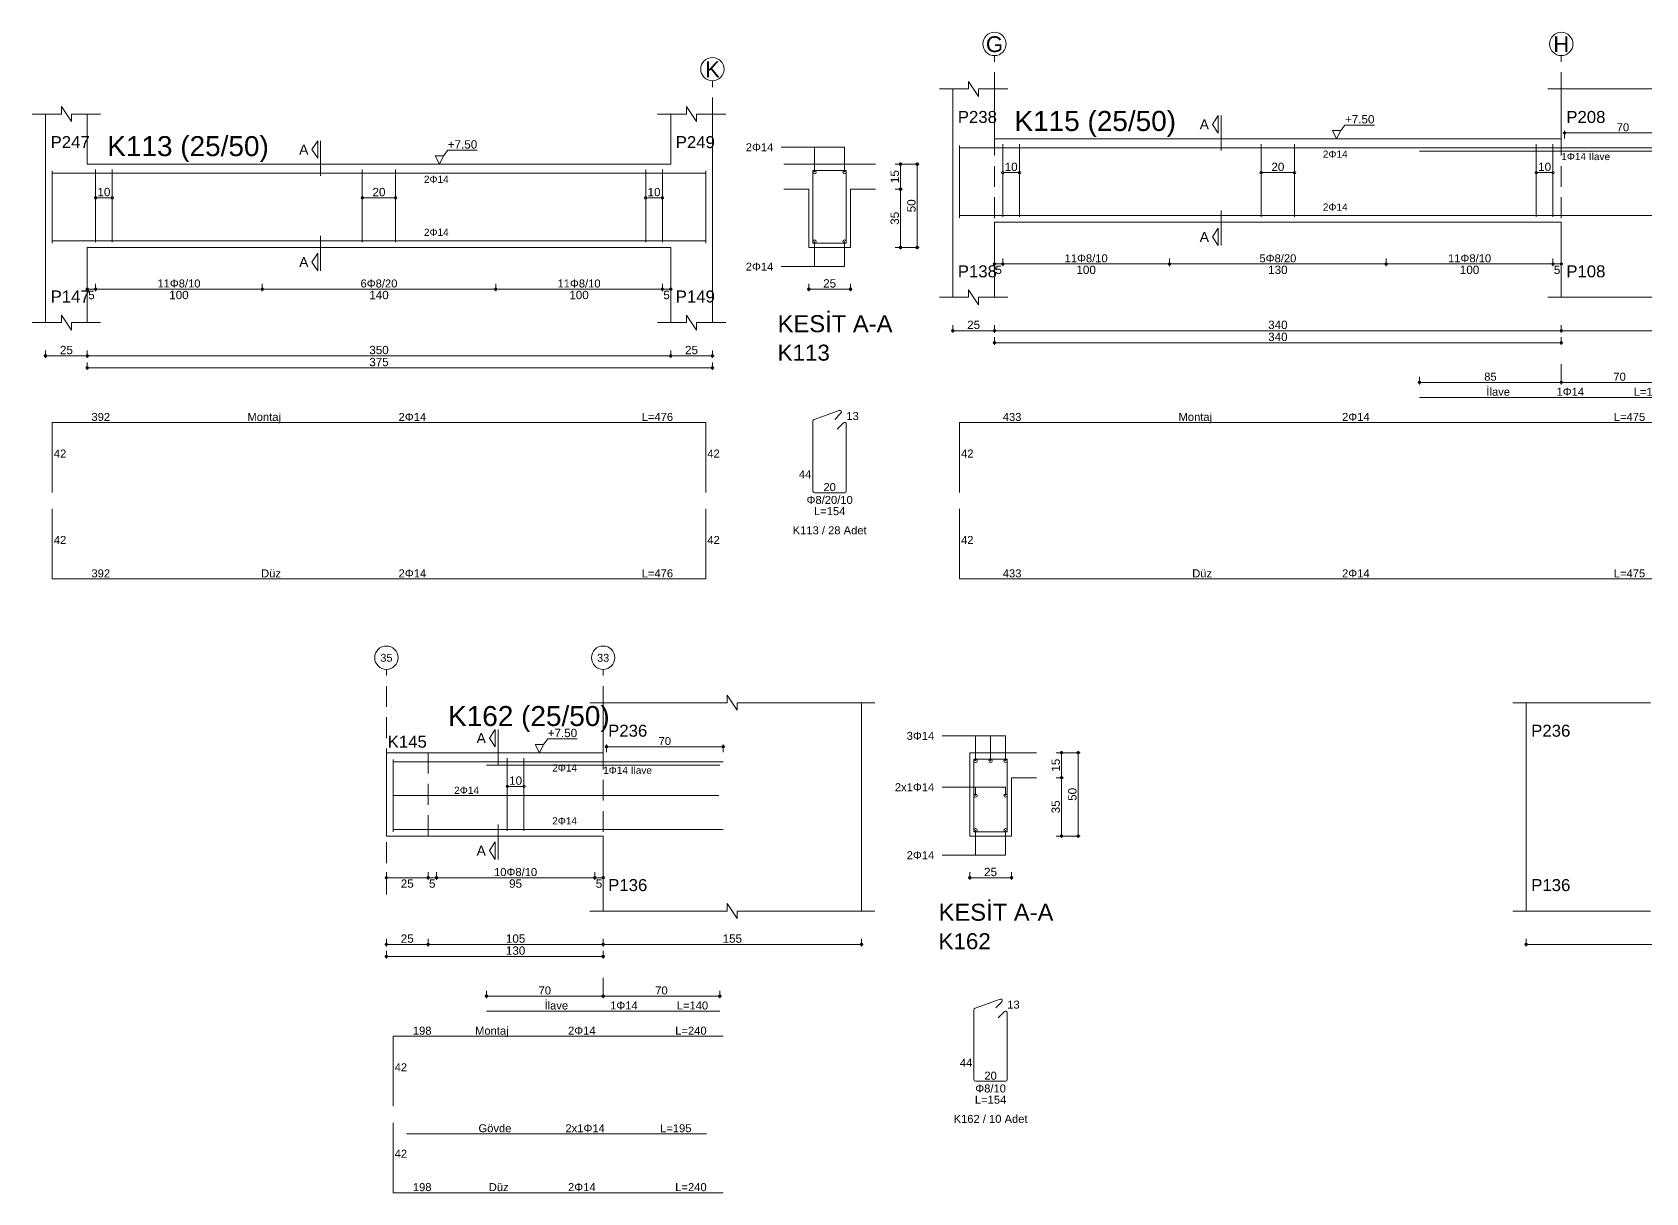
# Model space of a CAD drawing. Header units: millimetres. Extents: x 23801 to 80069, y 9628 to 14137.
# Drawn here: x 51140 to 52592, y 13042 to 14086 of the extents above; entities that cross this region are included whole.
import ezdxf

# ---------------------------------------------------------------- set-up
doc = ezdxf.new("R2010")
doc.units = ezdxf.units.MM
doc.linetypes.add('DASHDOT2', pattern=[12.7, 6.35, -3.175, 0, -3.175])
doc.linetypes.add('DASHED4', pattern=[18.75, 12.5, -6.25])
doc.layers.add('aks', color=251, linetype='DASHDOT2', lineweight=35)
for name, color, linetype in [('Donatı Topl. Uzun. Yazısı', 7, 'Continuous'), ('Donatı Uz. Yazısı', 7, 'Continuous'), ('Donatı Yazısı', 7, 'Continuous'), ('Donatı Çizgisi', 7, 'Continuous'), ('Kiriş', 7, 'Continuous'), ('Standart', 7, 'Continuous'), ('Ölçülendirme', 7, 'Continuous')]:
    doc.layers.add(name, color=color, linetype=linetype)
doc.styles.add('arial_1_18', font='arial.ttf', dxfattribs={"height": 0.2})

# ---------------------------------------------------------------- blocks, each defined once
blk = doc.blocks.new('IDE475Entity7391')
at = {"layer": 'aks', "color": 30, "linetype": 'DASHED4', "lineweight": 5}
blk.add_lwpolyline([(4873.82, 2001.7), (4873.82, 2136.7)], dxfattribs=at)
at = {"layer": 'aks', "color": 1, "linetype": 'Continuous', "lineweight": 5}
blk.add_circle((4873.82, 2143.7), 7, dxfattribs=at)
at = {"layer": 'Donatı Çizgisi', "color": 5, "linetype": 'Continuous', "lineweight": 5}
for points in [[(4477.82, 2039.3), (4477.82, 2082.7)], [(4477.82, 2081.3), (4869.82, 2081.3)], [(4503.82, 2039.9), (4503.82, 2083.5)], [(4513.82, 2039.9), (4513.82, 2083.5)], [(4663.82, 2039.9), (4663.82, 2083.5)], [(4683.82, 2039.9), (4683.82, 2083.5)], [(4833.82, 2039.9), (4833.82, 2083.5)], [(4843.82, 2039.9), (4843.82, 2083.5)], [(4869.82, 2039.3), (4869.82, 2082.7)], [(4934.15, 2039.2), (4934.15, 2082.8)], [(4934.15, 2082.8), (4954.15, 2082.8)], [(4954.15, 2039.2), (4954.15, 2082.8)], [(4477.82, 2040.7), (4869.82, 2040.7)], [(4934.15, 2039.2), (4954.15, 2039.2)], [(4934.82, 1933.44), (4949.83, 1938.91)], [(4947.26, 1933.59), (4950.9, 1937.23)], [(4477.82, 1889.7), (4477.82, 1931.7)], [(4477.82, 1931.7), (4869.82, 1931.7)], [(4869.82, 1889.7), (4869.82, 1931.7)], [(4934.15, 1890.62), (4934.15, 1932.49)], [(4948.64, 1927.68), (4952.41, 1931.46)], [(4954.15, 1890.62), (4954.15, 1930.74)], [(4935.17, 1889.6), (4953.13, 1889.6)], [(4477.82, 1837.85), (4477.82, 1879.85)], [(4869.82, 1837.85), (4869.82, 1879.85)], [(4477.82, 1837.85), (4869.82, 1837.85)]]:
    blk.add_lwpolyline(points, dxfattribs=at)
for centre in [(4935.15, 2081.8), (4953.15, 2081.8), (4935.15, 2040.2), (4953.15, 2040.2)]:
    blk.add_circle(centre, 1, dxfattribs=at)
for centre, start, end in [((4950.18, 1937.95), 315, 110), ((4935.17, 1932.49), 110, 180), ((4953.13, 1930.74), 0, 135), ((4935.17, 1890.62), 180, 270), ((4953.13, 1890.62), 270, 0)]:
    blk.add_arc(centre, 1.02, start, end, dxfattribs=at)
at = {"layer": 'Kiriş', "color": 1, "linetype": 'Continuous', "lineweight": 5}
for points in [[(4483.32, 2116.7), (4483.32, 2121.2)], [(4489.32, 2112.2), (4483.32, 2121.2)], [(4858.32, 2116.7), (4858.32, 2121.2)], [(4864.32, 2112.2), (4858.32, 2121.2)], [(4465.82, 2116.7), (4483.32, 2116.7)], [(4473.82, 1991.7), (4473.82, 2116.7)], [(4489.32, 2112.2), (4489.32, 2116.7)], [(4489.32, 2116.7), (4506.82, 2116.7)], [(4498.82, 2086.7), (4498.82, 2116.7)], [(4840.82, 2116.7), (4858.32, 2116.7)], [(4848.82, 2086.7), (4848.82, 2116.7)], [(4864.32, 2116.7), (4881.82, 2116.7)], [(4864.32, 2112.2), (4864.32, 2116.7)], [(4873.82, 1991.7), (4873.82, 2116.7)], [(4498.82, 2086.7), (4848.82, 2086.7)], [(4916.65, 2086.7), (4971.65, 2086.7)], [(4916.65, 2071.7), (4931.65, 2071.7)], [(4931.65, 2036.7), (4931.65, 2071.7)], [(4956.65, 2071.7), (4971.65, 2071.7)], [(4956.65, 2036.7), (4956.65, 2071.7)], [(4498.82, 2036.7), (4848.82, 2036.7)], [(4498.82, 1991.7), (4498.82, 2036.7)], [(4848.82, 1991.7), (4848.82, 2036.7)], [(4931.65, 2036.7), (4956.65, 2036.7)], [(4489.32, 1987.2), (4483.32, 1996.2)], [(4483.32, 1991.7), (4483.32, 1996.2)], [(4864.32, 1987.2), (4858.32, 1996.2)], [(4858.32, 1991.7), (4858.32, 1996.2)], [(4465.82, 1991.7), (4483.32, 1991.7)], [(4489.32, 1991.7), (4506.82, 1991.7)], [(4489.32, 1987.2), (4489.32, 1991.7)], [(4840.82, 1991.7), (4858.32, 1991.7)], [(4864.32, 1991.7), (4881.82, 1991.7)], [(4864.32, 1987.2), (4864.32, 1991.7)]]:
    blk.add_lwpolyline(points, dxfattribs=at)
at = {"layer": 'Ölçülendirme', "color": 1, "linetype": 'Continuous', "lineweight": 5}
for points in [[(4633.57, 2095.45), (4637.07, 2100.7)], [(4637.07, 2090.2), (4637.07, 2100.7)], [(4638.82, 2079.7), (4638.82, 2100.7)], [(4637.07, 2090.2), (4633.57, 2095.45)], [(4710.07, 2086.7), (4707.57, 2091.7)], [(4707.57, 2091.7), (4712.57, 2091.7)], [(4712.57, 2091.7), (4710.07, 2086.7)], [(4712.57, 2091.7), (4715.07, 2095.03)], [(4715.07, 2095.03), (4732.74, 2095.03)], [(4915.15, 2096.8), (4953.15, 2096.8)], [(4935.15, 2081.8), (4935.15, 2096.8)], [(4953.15, 2081.8), (4953.15, 2096.8)], [(4710.07, 2086.7), (4710.07, 2086.7)], [(4983.4, 2086.7), (4997.9, 2086.7)], [(4986.65, 2035.7), (4986.65, 2087.7)], [(4996.65, 2035.7), (4996.65, 2087.7)], [(4983.4, 2071.7), (4987.9, 2071.7)], [(4503.82, 2066.5), (4513.82, 2066.5)], [(4663.82, 2066.5), (4683.82, 2066.5)], [(4833.82, 2066.5), (4843.82, 2066.5)], [(4638.82, 2022.7), (4638.82, 2043.7)], [(4633.57, 2027.95), (4637.07, 2033.2)], [(4637.07, 2022.7), (4637.07, 2033.2)], [(4935.15, 2025.2), (4935.15, 2040.2)], [(4953.15, 2025.2), (4953.15, 2040.2)], [(4983.4, 2036.7), (4997.9, 2036.7)], [(4637.07, 2022.7), (4633.57, 2027.95)], [(4915.15, 2025.2), (4953.15, 2025.2)], [(4498.82, 2010.45), (4498.82, 2014.95)], [(4503.82, 2010.45), (4503.82, 2014.95)], [(4603.82, 2010.45), (4603.82, 2014.95)], [(4743.82, 2010.45), (4743.82, 2014.95)], [(4843.82, 2010.45), (4843.82, 2014.95)], [(4848.82, 2010.45), (4848.82, 2014.95)], [(4931.65, 2010.45), (4931.65, 2014.95)], [(4956.65, 2010.45), (4956.65, 2014.95)], [(4497.82, 2011.7), (4849.82, 2011.7)], [(4930.65, 2011.7), (4957.65, 2011.7)], [(4473.82, 1970.45), (4473.82, 1974.95)], [(4498.82, 1970.45), (4498.82, 1974.95)], [(4848.82, 1970.45), (4848.82, 1974.95)], [(4873.82, 1970.45), (4873.82, 1974.95)], [(4472.82, 1971.7), (4874.82, 1971.7)], [(4498.82, 1963.25), (4498.82, 1967.75)], [(4873.82, 1963.25), (4873.82, 1967.75)], [(4497.82, 1964.5), (4874.82, 1964.5)]]:
    blk.add_lwpolyline(points, dxfattribs=at)
for centre in [(4986.65, 2086.7), (4996.65, 2086.7), (4986.65, 2071.7), (4503.82, 2066.5), (4513.82, 2066.5), (4663.82, 2066.5), (4683.82, 2066.5), (4833.82, 2066.5), (4843.82, 2066.5), (4986.65, 2036.7), (4996.65, 2036.7), (4498.82, 2011.7), (4503.82, 2011.7), (4503.82, 2011.7), (4603.82, 2011.7), (4603.82, 2011.7), (4743.82, 2011.7), (4743.82, 2011.7), (4843.82, 2011.7), (4843.82, 2011.7), (4848.82, 2011.7), (4931.65, 2011.7), (4956.65, 2011.7), (4473.82, 1971.7), (4498.82, 1971.7), (4498.82, 1971.7), (4498.82, 1964.5), (4848.82, 1971.7), (4848.82, 1971.7), (4873.82, 1971.7), (4873.82, 1964.5)]:
    blk.add_circle(centre, 0.75, dxfattribs=at)
at = {"layer": 'aks', "color": 1, "linetype": 'Continuous', "lineweight": 5, "style": 'arial_1_18'}
blk.add_text('K', height=9.45, dxfattribs=at).set_placement((4869.42, 2138.82))
at = {"layer": 'Donatı Topl. Uzun. Yazısı', "color": 1, "linetype": 'Continuous', "lineweight": 5, "style": 'arial_1_18'}
for s, p in [('L=476', (4831.39, 1932.66)), ('L=154', (4934.74, 1876.16)), ('L=476', (4831.39, 1838.81))]:
    blk.add_text(s, height=4.8, dxfattribs=at).set_placement(p)
at = {"layer": 'Donatı Uz. Yazısı', "color": 1, "linetype": 'Continuous', "lineweight": 5, "style": 'arial_1_18'}
for s, p in [('392', (4501.34, 1932.66)), ('13', (4954.15, 1933.2)), ('42', (4478.78, 1910.7)), ('42', (4870.78, 1910.7)), ('44', (4925.73, 1898.32)), ('20', (4940.42, 1890.56)), ('42', (4478.78, 1858.85)), ('42', (4870.78, 1858.85)), ('392', (4501.34, 1838.81))]:
    blk.add_text(s, height=4.8, dxfattribs=at).set_placement(p)
at = {"layer": 'Donatı Yazısı', "color": 5, "linetype": 'Continuous', "lineweight": 5, "style": 'arial_1_18'}
for s, p in [('2Φ14', (4893.82, 2094.4)), ('2Φ14', (4893.82, 2022.8)), ('2Φ14', (4685.58, 1932.66)), ('Φ8/20/10', (4930.29, 1882.88)), ('K113 / 28 Adet', (4921.97, 1864.64)), ('2Φ14', (4685.58, 1838.81))]:
    blk.add_text(s, height=4.8, dxfattribs=at).set_placement(p)
for p in [(4700.78, 2075.42), (4700.78, 2043.66)]:
    blk.add_text('2Φ14', height=4.32, rotation=360, dxfattribs=at).set_placement(p)
at = {"layer": 'Donatı Yazısı', "color": 1, "linetype": 'Continuous', "lineweight": 5, "style": 'arial_1_18'}
for s, p in [('Montaj', (4594.89, 1932.66)), ('Düz', (4603.1, 1838.81))]:
    blk.add_text(s, height=4.8, dxfattribs=at).set_placement(p)
at = {"layer": 'Kiriş', "color": 1, "linetype": 'Continuous', "lineweight": 5, "style": 'arial_1_18'}
for s, height, p in [('P247', 7.2, (4476.82, 2096.3)), ('K113 (25/50)', 12, (4510.82, 2091.5)), ('P249', 7.2, (4851.82, 2096.3)), ('P147', 7.2, (4476.82, 2003.7)), ('P149', 7.2, (4851.82, 2003.7)), ('KESİT A-A', 10.2, (4912.95, 1985.9)), ('K113', 9.6, (4912.95, 1968.82))]:
    blk.add_text(s, height=height, dxfattribs=at).set_placement(p)
at = {"layer": 'Ölçülendirme', "color": 1, "linetype": 'Continuous', "lineweight": 5, "style": 'arial_1_18'}
for s, height, p in [('+7.50', 5, (4715.07, 2096.03)), ('A', 5.95, (4625.93, 2092.47)), ('A', 5.95, (4625.93, 2024.97)), ('25', 5, (4940.27, 2012.66)), ('5', 5, (4499.38, 2005.7)), ('100', 5, (4547.99, 2005.7)), ('140', 5, (4667.99, 2005.7)), ('100', 5, (4787.99, 2005.7)), ('5', 5, (4844.38, 2005.7)), ('25', 5, (4482.43, 1972.7)), ('350', 5, (4667.99, 1972.7)), ('25', 5, (4857.43, 1972.7)), ('375', 5, (4667.99, 1965.5))]:
    blk.add_text(s, height=height, dxfattribs=at).set_placement(p)
for s, rotation, p in [('15', 90, (4985.69, 2075.32)), ('10', 360, (4504.93, 2067.46)), ('20', 360, (4669.93, 2067.46)), ('10', 360, (4834.93, 2067.46)), ('50', 90, (4995.69, 2057.82)), ('35', 90, (4985.69, 2050.32))]:
    blk.add_text(s, height=5, rotation=rotation, dxfattribs=at).set_placement(p)
at = {"layer": 'Ölçülendirme', "color": 5, "linetype": 'Continuous', "lineweight": 5, "style": 'arial_1_18'}
for s, p in [('11Φ8/10', (4540.89, 2012.7)), ('6Φ8/20', (4662.75, 2012.7)), ('11Φ8/10', (4780.89, 2012.7))]:
    blk.add_text(s, height=4.8, dxfattribs=at).set_placement(p)
blk = doc.blocks.new('IDE475Entity7392')
at = {"layer": 'aks', "color": 30, "linetype": 'DASHED4', "lineweight": 5}
for points in [[(5043.02, 2016.8), (5043.02, 2151.8)], [(5383.02, 2016.8), (5383.02, 2151.8)], [(5383.02, 1955.8), (5383.02, 1966.8)]]:
    blk.add_lwpolyline(points, dxfattribs=at)
at = {"layer": 'aks', "color": 1, "linetype": 'Continuous', "lineweight": 5}
for centre in [(5043.02, 2158.8), (5383.02, 2158.8)]:
    blk.add_circle(centre, 7, dxfattribs=at)
at = {"layer": 'Donatı Çizgisi', "color": 5, "linetype": 'Continuous', "lineweight": 5}
for points in [[(5022.02, 2054.4), (5022.02, 2097.8)], [(5022.02, 2096.4), (5455.02, 2096.4)], [(5048.02, 2055), (5048.02, 2098.6)], [(5058.02, 2055), (5058.02, 2098.6)], [(5203.02, 2055), (5203.02, 2098.6)], [(5223.02, 2055), (5223.02, 2098.6)], [(5298.02, 2094.4), (5453.02, 2094.4)], [(5368.02, 2055), (5368.02, 2098.6)], [(5378.02, 2055), (5378.02, 2098.6)], [(5753.35, 2054.3), (5753.35, 2097.9)], [(5753.35, 2097.9), (5773.35, 2097.9)], [(5773.35, 2054.3), (5773.35, 2097.9)], [(5022.02, 2055.8), (5455.02, 2055.8)], [(5753.35, 2054.3), (5773.35, 2054.3)], [(5298.02, 1946.8), (5453.02, 1946.8)], [(5753.35, 1905.72), (5753.35, 1947.59)], [(5754.03, 1948.54), (5769.03, 1954.01)], [(5766.46, 1948.69), (5770.1, 1952.33)], [(5767.84, 1942.78), (5771.61, 1946.56)], [(5773.35, 1905.72), (5773.35, 1945.84)], [(5022.02, 1889.7), (5022.02, 1931.7)], [(5022.02, 1931.7), (5455.02, 1931.7)], [(5754.37, 1904.7), (5772.33, 1904.7)], [(5022.02, 1837.85), (5022.02, 1879.85)], [(5022.02, 1837.85), (5455.02, 1837.85)]]:
    blk.add_lwpolyline(points, dxfattribs=at)
for centre in [(5754.35, 2096.9), (5772.35, 2096.9), (5754.35, 2055.3), (5772.35, 2055.3)]:
    blk.add_circle(centre, 1, dxfattribs=at)
for centre, start, end in [((5754.37, 1947.59), 110, 180), ((5769.38, 1953.05), 315, 110), ((5772.33, 1945.84), 0, 135), ((5754.37, 1905.72), 180, 270), ((5772.33, 1905.72), 270, 0)]:
    blk.add_arc(centre, 1.02, start, end, dxfattribs=at)
at = {"layer": 'Kiriş', "color": 1, "linetype": 'Continuous', "lineweight": 5}
for points in [[(5010.02, 2131.8), (5027.52, 2131.8)], [(5018.02, 2006.8), (5018.02, 2131.8)], [(5027.52, 2131.8), (5027.52, 2136.3)], [(5033.52, 2127.3), (5027.52, 2136.3)], [(5033.52, 2127.3), (5033.52, 2131.8)], [(5033.52, 2131.8), (5051.02, 2131.8)], [(5043.02, 2101.8), (5043.02, 2131.8)], [(5375.02, 2131.8), (5535.02, 2131.8)], [(5383.02, 2101.8), (5383.02, 2131.8)], [(5535.02, 2131.8), (5535.02, 2136.3)], [(5541.02, 2127.3), (5535.02, 2136.3)], [(5541.02, 2131.8), (5701.02, 2131.8)], [(5541.02, 2127.3), (5541.02, 2131.8)], [(5693.02, 2006.8), (5693.02, 2131.8)], [(5043.02, 2101.8), (5383.02, 2101.8)], [(5735.85, 2101.8), (5790.85, 2101.8)], [(5735.85, 2086.8), (5750.85, 2086.8)], [(5750.85, 2051.8), (5750.85, 2086.8)], [(5775.85, 2086.8), (5790.85, 2086.8)], [(5775.85, 2051.8), (5775.85, 2086.8)], [(5043.02, 2051.8), (5383.02, 2051.8)], [(5043.02, 2006.8), (5043.02, 2051.8)], [(5383.02, 2006.8), (5383.02, 2051.8)], [(5750.85, 2051.8), (5775.85, 2051.8)], [(5010.02, 2006.8), (5027.52, 2006.8)], [(5033.52, 2002.3), (5027.52, 2011.3)], [(5027.52, 2006.8), (5027.52, 2011.3)], [(5033.52, 2006.8), (5051.02, 2006.8)], [(5033.52, 2002.3), (5033.52, 2006.8)], [(5375.02, 2006.8), (5535.02, 2006.8)], [(5541.02, 2002.3), (5535.02, 2011.3)], [(5535.02, 2006.8), (5535.02, 2011.3)], [(5541.02, 2006.8), (5701.02, 2006.8)], [(5541.02, 2002.3), (5541.02, 2006.8)]]:
    blk.add_lwpolyline(points, dxfattribs=at)
at = {"layer": 'Ölçülendirme', "color": 1, "linetype": 'Continuous', "lineweight": 5}
for points in [[(5173.77, 2110.55), (5177.27, 2115.8)], [(5177.27, 2105.3), (5173.77, 2110.55)], [(5177.27, 2105.3), (5177.27, 2115.8)], [(5179.02, 2094.8), (5179.02, 2115.8)], [(5250.77, 2106.8), (5253.27, 2110.13)], [(5253.27, 2110.13), (5270.95, 2110.13)], [(5734.35, 2111.9), (5772.35, 2111.9)], [(5754.35, 2096.9), (5754.35, 2111.9)], [(5772.35, 2096.9), (5772.35, 2111.9)], [(5248.27, 2101.8), (5245.77, 2106.8)], [(5245.77, 2106.8), (5250.77, 2106.8)], [(5250.77, 2106.8), (5248.27, 2101.8)], [(5248.27, 2101.8), (5248.27, 2101.8)], [(5384.02, 2105.4), (5456.02, 2105.4)], [(5385.02, 2102.15), (5385.02, 2106.65)], [(5455.02, 2102.15), (5455.02, 2106.65)], [(5802.6, 2101.8), (5817.1, 2101.8)], [(5805.85, 2050.8), (5805.85, 2102.8)], [(5815.85, 2050.8), (5815.85, 2102.8)], [(5048.02, 2081.6), (5058.02, 2081.6)], [(5203.02, 2081.6), (5223.02, 2081.6)], [(5368.02, 2081.6), (5378.02, 2081.6)], [(5802.6, 2086.8), (5807.1, 2086.8)], [(5179.02, 2037.8), (5179.02, 2058.8)], [(5754.35, 2040.3), (5754.35, 2055.3)], [(5772.35, 2040.3), (5772.35, 2055.3)], [(5173.77, 2043.05), (5177.27, 2048.3)], [(5177.27, 2037.8), (5173.77, 2043.05)], [(5177.27, 2037.8), (5177.27, 2048.3)], [(5802.6, 2051.8), (5817.1, 2051.8)], [(5734.35, 2040.3), (5772.35, 2040.3)], [(5042.02, 2026.8), (5384.02, 2026.8)], [(5043.02, 2025.55), (5043.02, 2030.05)], [(5048.02, 2025.55), (5048.02, 2030.05)], [(5148.02, 2025.55), (5148.02, 2030.05)], [(5278.02, 2025.55), (5278.02, 2030.05)], [(5378.02, 2025.55), (5378.02, 2030.05)], [(5383.02, 2025.55), (5383.02, 2030.05)], [(5749.85, 2026.8), (5776.85, 2026.8)], [(5750.85, 2025.55), (5750.85, 2030.05)], [(5775.85, 2025.55), (5775.85, 2030.05)], [(5017.02, 1986.8), (5694.02, 1986.8)], [(5018.02, 1985.55), (5018.02, 1990.05)], [(5043.02, 1985.55), (5043.02, 1990.05)], [(5383.02, 1985.55), (5383.02, 1990.05)], [(5693.02, 1985.55), (5693.02, 1990.05)], [(5042.02, 1979.6), (5384.02, 1979.6)], [(5043.02, 1978.35), (5043.02, 1982.85)], [(5383.02, 1978.35), (5383.02, 1982.85)], [(5297.02, 1955.8), (5384.02, 1955.8)], [(5298.02, 1954.55), (5298.02, 1959.05)], [(5382.02, 1955.8), (5454.02, 1955.8)], [(5383.02, 1954.55), (5383.02, 1959.05)], [(5383.02, 1954.55), (5383.02, 1959.05)], [(5453.02, 1954.55), (5453.02, 1959.05)]]:
    blk.add_lwpolyline(points, dxfattribs=at)
for centre in [(5385.02, 2105.4), (5455.02, 2105.4), (5805.85, 2101.8), (5815.85, 2101.8), (5048.02, 2081.6), (5058.02, 2081.6), (5203.02, 2081.6), (5223.02, 2081.6), (5368.02, 2081.6), (5378.02, 2081.6), (5805.85, 2086.8), (5805.85, 2051.8), (5815.85, 2051.8), (5043.02, 2026.8), (5048.02, 2026.8), (5048.02, 2026.8), (5148.02, 2026.8), (5148.02, 2026.8), (5278.02, 2026.8), (5278.02, 2026.8), (5378.02, 2026.8), (5378.02, 2026.8), (5383.02, 2026.8), (5750.85, 2026.8), (5775.85, 2026.8), (5018.02, 1986.8), (5043.02, 1986.8), (5043.02, 1986.8), (5383.02, 1986.8), (5383.02, 1986.8), (5693.02, 1986.8), (5043.02, 1979.6), (5383.02, 1979.6), (5298.02, 1955.8), (5383.02, 1955.8), (5383.02, 1955.8), (5453.02, 1955.8)]:
    blk.add_circle(centre, 0.75, dxfattribs=at)
at = {"layer": 'aks', "color": 1, "linetype": 'Continuous', "lineweight": 5, "style": 'arial_1_18'}
for s, p in [('G', (5037.89, 2153.92)), ('H', (5378.26, 2153.92))]:
    blk.add_text(s, height=9.45, dxfattribs=at).set_placement(p)
at = {"layer": 'Donatı Topl. Uzun. Yazısı', "color": 1, "linetype": 'Continuous', "lineweight": 5, "style": 'arial_1_18'}
for s, p in [('L=155', (5426.44, 1947.76)), ('L=475', (5414.54, 1932.66)), ('L=154', (5753.94, 1891.26)), ('L=475', (5414.54, 1838.81))]:
    blk.add_text(s, height=4.8, dxfattribs=at).set_placement(p)
at = {"layer": 'Donatı Uz. Yazısı', "color": 1, "linetype": 'Continuous', "lineweight": 5, "style": 'arial_1_18'}
for s, p in [('13', (5773.35, 1948.3)), ('433', (5048, 1932.66)), ('44', (5744.94, 1913.42)), ('42', (5022.98, 1910.7)), ('20', (5759.63, 1905.66)), ('42', (5022.98, 1858.85)), ('433', (5048, 1838.81))]:
    blk.add_text(s, height=4.8, dxfattribs=at).set_placement(p)
at = {"layer": 'Donatı Yazısı', "color": 5, "linetype": 'Continuous', "lineweight": 5, "style": 'arial_1_18'}
for s, height, p in [('2Φ14', 4.8, (5713.02, 2109.5)), ('1Φ14 İlave', 4.32, (5383.02, 2089.12)), ('2Φ14', 4.8, (5713.02, 2037.9)), ('1Φ14', 4.8, (5380.17, 1947.76)), ('2Φ14', 4.8, (5251.51, 1932.66)), ('Φ8/20/10', 4.8, (5749.49, 1897.98)), ('K115 / 27 Adet', 4.8, (5741.17, 1879.74)), ('2Φ14', 4.8, (5251.51, 1838.81))]:
    blk.add_text(s, height=height, dxfattribs=at).set_placement(p)
for p in [(5239.98, 2090.52), (5239.98, 2058.76)]:
    blk.add_text('2Φ14', height=4.32, rotation=360, dxfattribs=at).set_placement(p)
at = {"layer": 'Donatı Yazısı', "color": 1, "linetype": 'Continuous', "lineweight": 5, "style": 'arial_1_18'}
for s, p in [('İlave', (5338.1, 1947.76)), ('Montaj', (5153.44, 1932.66)), ('Düz', (5161.65, 1838.81))]:
    blk.add_text(s, height=4.8, dxfattribs=at).set_placement(p)
at = {"layer": 'Kiriş', "color": 1, "linetype": 'Continuous', "lineweight": 5, "style": 'arial_1_18'}
for s, height, p in [('P238', 7.2, (5021.02, 2111.4)), ('K115 (25/50)', 12, (5055.02, 2106.6)), ('P208', 7.2, (5386.02, 2111.4)), ('P138', 7.2, (5021.02, 2018.8)), ('P108', 7.2, (5386.02, 2018.8)), ('KESİT A-A', 10.2, (5732.15, 2001)), ('K115', 9.6, (5732.15, 1983.92))]:
    blk.add_text(s, height=height, dxfattribs=at).set_placement(p)
at = {"layer": 'Ölçülendirme', "color": 1, "linetype": 'Continuous', "lineweight": 5, "style": 'arial_1_18'}
for s, height, p in [('A', 5.95, (5166.13, 2107.57)), ('+7.50', 5, (5253.27, 2111.13)), ('70', 4.8, (5416.29, 2106.4)), ('A', 5.95, (5166.13, 2040.07)), ('25', 5, (5759.47, 2027.76)), ('5', 5, (5043.58, 2020.8)), ('100', 5, (5092.19, 2020.8)), ('130', 5, (5207.19, 2020.8)), ('100', 5, (5322.19, 2020.8)), ('5', 5, (5378.58, 2020.8)), ('25', 5, (5026.64, 1987.8)), ('340', 5, (5207.19, 1987.8)), ('340', 5, (5207.19, 1980.6)), ('310', 5, (5532.19, 1987.8))]:
    blk.add_text(s, height=height, dxfattribs=at).set_placement(p)
for s, rotation, p in [('15', 90, (5804.89, 2090.42)), ('10', 360, (5049.14, 2082.56)), ('20', 360, (5209.14, 2082.56)), ('10', 360, (5369.14, 2082.56)), ('35', 90, (5804.89, 2065.42)), ('50', 90, (5814.89, 2072.92))]:
    blk.add_text(s, height=5, rotation=rotation, dxfattribs=at).set_placement(p)
at = {"layer": 'Ölçülendirme', "color": 5, "linetype": 'Continuous', "lineweight": 5, "style": 'arial_1_18'}
for s, p in [('11Φ8/10', (5085.09, 2027.8)), ('5Φ8/20', (5201.96, 2027.8)), ('11Φ8/10', (5315.09, 2027.8)), ('85', (5336.79, 1956.8)), ('70', (5414.29, 1956.8))]:
    blk.add_text(s, height=4.8, dxfattribs=at).set_placement(p)
blk = doc.blocks.new('IDE475Entity7425')
at = {"layer": 'aks', "color": 30, "linetype": 'DASHED4', "lineweight": 5}
for points in [[(4678.27, 1648.65), (4678.27, 1783.65)], [(4808.27, 1648.65), (4808.27, 1783.65)], [(4808.27, 1587.65), (4808.27, 1598.65)]]:
    blk.add_lwpolyline(points, dxfattribs=at)
at = {"layer": 'aks', "color": 1, "linetype": 'Continuous', "lineweight": 5}
for centre in [(4678.27, 1790.65), (4808.27, 1790.65)]:
    blk.add_circle(centre, 7, dxfattribs=at)
at = {"layer": 'Donatı Çizgisi', "color": 5, "linetype": 'Continuous', "lineweight": 5}
for points in [[(4682.27, 1686.25), (4682.27, 1729.65)], [(4682.27, 1728.25), (4880.27, 1728.25)], [(4738.27, 1726.25), (4878.27, 1726.25)], [(4750.77, 1686.85), (4750.77, 1730.45)], [(4760.77, 1686.85), (4760.77, 1730.45)], [(5030.69, 1686.15), (5030.69, 1729.75)], [(5030.69, 1729.75), (5050.69, 1729.75)], [(5050.69, 1686.15), (5050.69, 1729.75)], [(4682.77, 1707.95), (4877.77, 1707.95)], [(4682.27, 1687.65), (4880.27, 1687.65)], [(5030.69, 1686.15), (5050.69, 1686.15)], [(4738.27, 1578.65), (4878.27, 1578.65)], [(5030.69, 1537.57), (5030.69, 1579.44)], [(5031.36, 1580.39), (5046.36, 1585.86)], [(5043.79, 1580.54), (5047.43, 1584.18)], [(5045.17, 1574.63), (5048.94, 1578.41)], [(5050.69, 1537.57), (5050.69, 1577.69)], [(4682.27, 1521.55), (4682.27, 1563.55)], [(4682.27, 1563.55), (4880.27, 1563.55)], [(5031.71, 1536.55), (5049.67, 1536.55)], [(4682.27, 1469.7), (4682.27, 1511.7)], [(4690.27, 1505), (4870.27, 1505)], [(4682.27, 1469.7), (4880.27, 1469.7)]]:
    blk.add_lwpolyline(points, dxfattribs=at)
for centre in [(5031.69, 1728.75), (5040.69, 1728.75), (5049.69, 1728.75), (5031.69, 1707.95), (5049.69, 1707.95), (5031.69, 1687.15), (5049.69, 1687.15)]:
    blk.add_circle(centre, 1, dxfattribs=at)
for centre, start, end in [((5031.71, 1579.44), 110, 180), ((5046.71, 1584.9), 315, 110), ((5049.67, 1577.69), 0, 135), ((5031.71, 1537.57), 180, 270), ((5049.67, 1537.57), 270, 0)]:
    blk.add_arc(centre, 1.02, start, end, dxfattribs=at)
at = {"layer": 'Kiriş', "color": 1, "linetype": 'Continuous', "lineweight": 5}
for points in [[(4800.27, 1763.65), (4882.77, 1763.65)], [(4808.27, 1733.65), (4808.27, 1763.65)], [(4882.77, 1763.65), (4882.77, 1768.15)], [(4888.77, 1759.15), (4882.77, 1768.15)], [(4888.77, 1759.15), (4888.77, 1763.65)], [(4888.77, 1763.65), (4971.27, 1763.65)], [(4963.27, 1638.65), (4963.27, 1763.65)], [(4678.27, 1683.65), (4678.27, 1733.65)], [(4678.27, 1733.65), (4808.27, 1733.65)], [(5028.19, 1683.65), (5028.19, 1733.65)], [(5028.19, 1733.65), (5068.19, 1733.65)], [(5053.19, 1718.65), (5068.19, 1718.65)], [(5053.19, 1683.65), (5053.19, 1718.65)], [(4678.27, 1683.65), (4808.27, 1683.65)], [(4808.27, 1638.65), (4808.27, 1683.65)], [(5028.19, 1683.65), (5053.19, 1683.65)], [(4800.27, 1638.65), (4882.77, 1638.65)], [(4888.77, 1634.15), (4882.77, 1643.15)], [(4882.77, 1638.65), (4882.77, 1643.15)], [(4888.77, 1638.65), (4971.27, 1638.65)], [(4888.77, 1634.15), (4888.77, 1638.65)]]:
    blk.add_lwpolyline(points, dxfattribs=at)
at = {"layer": 'Kiriş', "color": 1, "linetype": 'DASHED4', "lineweight": 5}
for points in [[(4678.27, 1683.65), (4678.27, 1733.65)], [(4703.27, 1683.65), (4703.27, 1733.65)]]:
    blk.add_lwpolyline(points, dxfattribs=at)
at = {"layer": 'Ölçülendirme', "color": 1, "linetype": 'Continuous', "lineweight": 5}
for points in [[(4740.02, 1742.4), (4743.52, 1747.65)], [(4743.52, 1737.15), (4740.02, 1742.4)], [(4743.52, 1737.15), (4743.52, 1747.65)], [(4745.27, 1726.65), (4745.27, 1747.65)], [(5011.69, 1743.75), (5049.69, 1743.75)], [(5031.69, 1728.75), (5031.69, 1743.75)], [(5040.69, 1728.75), (5040.69, 1743.75)], [(5049.69, 1728.75), (5049.69, 1743.75)], [(4770.02, 1733.65), (4767.52, 1738.65)], [(4767.52, 1738.65), (4772.52, 1738.65)], [(4772.52, 1738.65), (4770.02, 1733.65)], [(4770.02, 1733.65), (4770.02, 1733.65)], [(4772.52, 1738.65), (4775.02, 1741.98)], [(4775.02, 1741.98), (4792.69, 1741.98)], [(4809.27, 1737.25), (4881.27, 1737.25)], [(4810.27, 1734), (4810.27, 1738.5)], [(4880.27, 1734), (4880.27, 1738.5)], [(5079.94, 1733.65), (5094.44, 1733.65)], [(5083.19, 1682.65), (5083.19, 1734.65)], [(5093.19, 1682.65), (5093.19, 1734.65)], [(4750.77, 1713.45), (4760.77, 1713.45)], [(5079.94, 1718.65), (5084.44, 1718.65)], [(5011.69, 1712.95), (5049.69, 1712.95)], [(5031.69, 1707.95), (5031.69, 1712.95)], [(5049.69, 1707.95), (5049.69, 1712.95)], [(4745.27, 1669.65), (4745.27, 1690.65)], [(5031.69, 1672.15), (5031.69, 1687.15)], [(5049.69, 1672.15), (5049.69, 1687.15)], [(4740.02, 1674.9), (4743.52, 1680.15)], [(4743.52, 1669.65), (4740.02, 1674.9)], [(4743.52, 1669.65), (4743.52, 1680.15)], [(5079.94, 1683.65), (5094.44, 1683.65)], [(5011.69, 1672.15), (5049.69, 1672.15)], [(4677.27, 1658.65), (4809.27, 1658.65)], [(4678.27, 1657.4), (4678.27, 1661.9)], [(4703.27, 1657.4), (4703.27, 1661.9)], [(4708.27, 1657.4), (4708.27, 1661.9)], [(4803.27, 1657.4), (4803.27, 1661.9)], [(4808.27, 1657.4), (4808.27, 1661.9)], [(5027.19, 1658.65), (5054.19, 1658.65)], [(5028.19, 1657.4), (5028.19, 1661.9)], [(5053.19, 1657.4), (5053.19, 1661.9)], [(4677.27, 1618.65), (4964.27, 1618.65)], [(4678.27, 1617.4), (4678.27, 1621.9)], [(4703.27, 1617.4), (4703.27, 1621.9)], [(4808.27, 1617.4), (4808.27, 1621.9)], [(4963.27, 1617.4), (4963.27, 1621.9)], [(4677.27, 1611.45), (4809.27, 1611.45)], [(4678.27, 1610.2), (4678.27, 1614.7)], [(4808.27, 1610.2), (4808.27, 1614.7)], [(4737.27, 1587.65), (4809.27, 1587.65)], [(4738.27, 1586.4), (4738.27, 1590.9)], [(4807.27, 1587.65), (4879.27, 1587.65)], [(4808.27, 1586.4), (4808.27, 1590.9)], [(4808.27, 1586.4), (4808.27, 1590.9)], [(4878.27, 1586.4), (4878.27, 1590.9)]]:
    blk.add_lwpolyline(points, dxfattribs=at)
for centre in [(4810.27, 1737.25), (4880.27, 1737.25), (5083.19, 1733.65), (5093.19, 1733.65), (4750.77, 1713.45), (4760.77, 1713.45), (5083.19, 1718.65), (5083.19, 1683.65), (5093.19, 1683.65), (4678.27, 1658.65), (4703.27, 1658.65), (4703.27, 1658.65), (4708.27, 1658.65), (4708.27, 1658.65), (4803.27, 1658.65), (4803.27, 1658.65), (4808.27, 1658.65), (5028.19, 1658.65), (5053.19, 1658.65), (4678.27, 1618.65), (4703.27, 1618.65), (4703.27, 1618.65), (4808.27, 1618.65), (4808.27, 1618.65), (4963.27, 1618.65), (4678.27, 1611.45), (4808.27, 1611.45), (4738.27, 1587.65), (4808.27, 1587.65), (4808.27, 1587.65), (4878.27, 1587.65)]:
    blk.add_circle(centre, 0.75, dxfattribs=at)
at = {"layer": 'aks', "color": 1, "linetype": 'Continuous', "lineweight": 5, "style": 'arial_1_18'}
for s, p in [('35', (4674.6, 1788.21)), ('33', (4804.6, 1788.21))]:
    blk.add_text(s, height=4.725, dxfattribs=at).set_placement(p)
at = {"layer": 'Donatı Topl. Uzun. Yazısı', "color": 1, "linetype": 'Continuous', "lineweight": 5, "style": 'arial_1_18'}
for s, p in [('L=140', (4852.43, 1579.61)), ('L=240', (4851.53, 1564.51)), ('L=154', (5031.27, 1523.11)), ('L=195', (4842.43, 1505.96)), ('L=240', (4851.53, 1470.66))]:
    blk.add_text(s, height=4.8, dxfattribs=at).set_placement(p)
at = {"layer": 'Donatı Uz. Yazısı', "color": 1, "linetype": 'Continuous', "lineweight": 5, "style": 'arial_1_18'}
for s, p in [('13', (5050.69, 1580.15)), ('198', (4694.15, 1564.51)), ('44', (5022.27, 1545.27)), ('42', (4683.23, 1542.55)), ('20', (5036.96, 1537.51)), ('42', (4683.23, 1490.7)), ('198', (4694.15, 1470.66))]:
    blk.add_text(s, height=4.8, dxfattribs=at).set_placement(p)
at = {"layer": 'Donatı Yazısı', "color": 5, "linetype": 'Continuous', "lineweight": 5, "style": 'arial_1_18'}
for s, height, p in [('3Φ14', 4.8, (4990.35, 1741.35)), ('1Φ14 İlave', 4.32, (4808.27, 1720.97)), ('2x1Φ14', 4.8, (4983.27, 1710.55)), ('2Φ14', 4.8, (4990.35, 1669.75)), ('1Φ14', 4.8, (4812.47, 1579.61)), ('2Φ14', 4.8, (4787.21, 1564.51)), ('Φ8/10', 4.8, (5031.49, 1529.83)), ('2x1Φ14', 4.8, (4785.67, 1505.96)), ('K162 / 10 Adet', 4.8, (5018.5, 1511.59)), ('2Φ14', 4.8, (4787.21, 1470.66))]:
    blk.add_text(s, height=height, dxfattribs=at).set_placement(p)
for p in [(4777.73, 1722.37), (4718.93, 1708.91), (4777.73, 1690.61)]:
    blk.add_text('2Φ14', height=4.32, rotation=360, dxfattribs=at).set_placement(p)
at = {"layer": 'Donatı Yazısı', "color": 1, "linetype": 'Continuous', "lineweight": 5, "style": 'arial_1_18'}
for s, p in [('İlave', (4773.1, 1579.61)), ('Montaj', (4731.44, 1564.51)), ('Gövde', (4733.51, 1505.96)), ('Düz', (4739.65, 1470.66))]:
    blk.add_text(s, height=4.8, dxfattribs=at).set_placement(p)
at = {"layer": 'Kiriş', "color": 1, "linetype": 'Continuous', "lineweight": 5, "style": 'arial_1_18'}
for s, height, p in [('K162 (25/50)', 12, (4715.27, 1749.65)), ('K145', 7.2, (4679.02, 1736.65)), ('P236', 7.2, (4811.27, 1743.25)), ('P136', 7.2, (4811.27, 1650.65)), ('KESİT A-A', 10.2, (5009.49, 1632.85)), ('K162', 9.6, (5009.49, 1615.77))]:
    blk.add_text(s, height=height, dxfattribs=at).set_placement(p)
at = {"layer": 'Ölçülendirme', "color": 1, "linetype": 'Continuous', "lineweight": 5, "style": 'arial_1_18'}
for s, height, p in [('A', 5.95, (4732.38, 1739.42)), ('+7.50', 5, (4775.02, 1742.98)), ('70', 4.8, (4841.54, 1738.25)), ('A', 5.95, (4732.38, 1671.92)), ('25', 5, (4686.88, 1652.65)), ('5', 5, (4703.83, 1652.65)), ('95', 5, (4751.88, 1652.65)), ('5', 5, (4803.83, 1652.65)), ('25', 5, (5036.8, 1659.61)), ('25', 5, (4686.88, 1619.65)), ('105', 5, (4749.94, 1619.65)), ('130', 5, (4749.94, 1612.45)), ('155', 5, (4879.94, 1619.65))]:
    blk.add_text(s, height=height, dxfattribs=at).set_placement(p)
for s, rotation, p in [('15', 90, (5082.23, 1722.27)), ('10', 360, (4751.88, 1714.41)), ('35', 90, (5082.23, 1697.27)), ('50', 90, (5092.23, 1704.77))]:
    blk.add_text(s, height=5, rotation=rotation, dxfattribs=at).set_placement(p)
at = {"layer": 'Ölçülendirme', "color": 5, "linetype": 'Continuous', "lineweight": 5, "style": 'arial_1_18'}
for s, p in [('10Φ8/10', (4742.84, 1659.65)), ('70', (4769.54, 1588.65)), ('70', (4839.54, 1588.65))]:
    blk.add_text(s, height=4.8, dxfattribs=at).set_placement(p)
blk = doc.blocks.new('IDE475Entity7426')
at = {"layer": 'Kiriş', "color": 1, "linetype": 'Continuous', "lineweight": 5}
for points in [[(5353.97, 1763.65), (5436.47, 1763.65)], [(5361.97, 1638.65), (5361.97, 1763.65)], [(5353.97, 1638.65), (5436.47, 1638.65)]]:
    blk.add_lwpolyline(points, dxfattribs=at)
at = {"layer": 'Ölçülendirme', "color": 1, "linetype": 'Continuous', "lineweight": 5}
for points in [[(5360.97, 1618.65), (6247.97, 1618.65)], [(5361.97, 1617.4), (5361.97, 1621.9)]]:
    blk.add_lwpolyline(points, dxfattribs=at)
blk.add_circle((5361.97, 1618.65), 0.75, dxfattribs=at)
at = {"layer": 'Kiriş', "color": 1, "linetype": 'Continuous', "lineweight": 5, "style": 'arial_1_18'}
for s, p in [('P236', (5364.97, 1743.25)), ('P136', (5364.97, 1650.65))]:
    blk.add_text(s, height=7.2, dxfattribs=at).set_placement(p)

msp = doc.modelspace()

# ---------------------------------------------------------------- block references
at = {"layer": 'Standart', "xscale": 1.5, "yscale": 1.5, "zscale": 1.5}
for name in ['IDE475Entity7392', 'IDE475Entity7391', 'IDE475Entity7425', 'IDE475Entity7426']:
    msp.add_blockref(name, (44441.7, 10837.3), dxfattribs=at)

doc.saveas('drawing.dxf')
